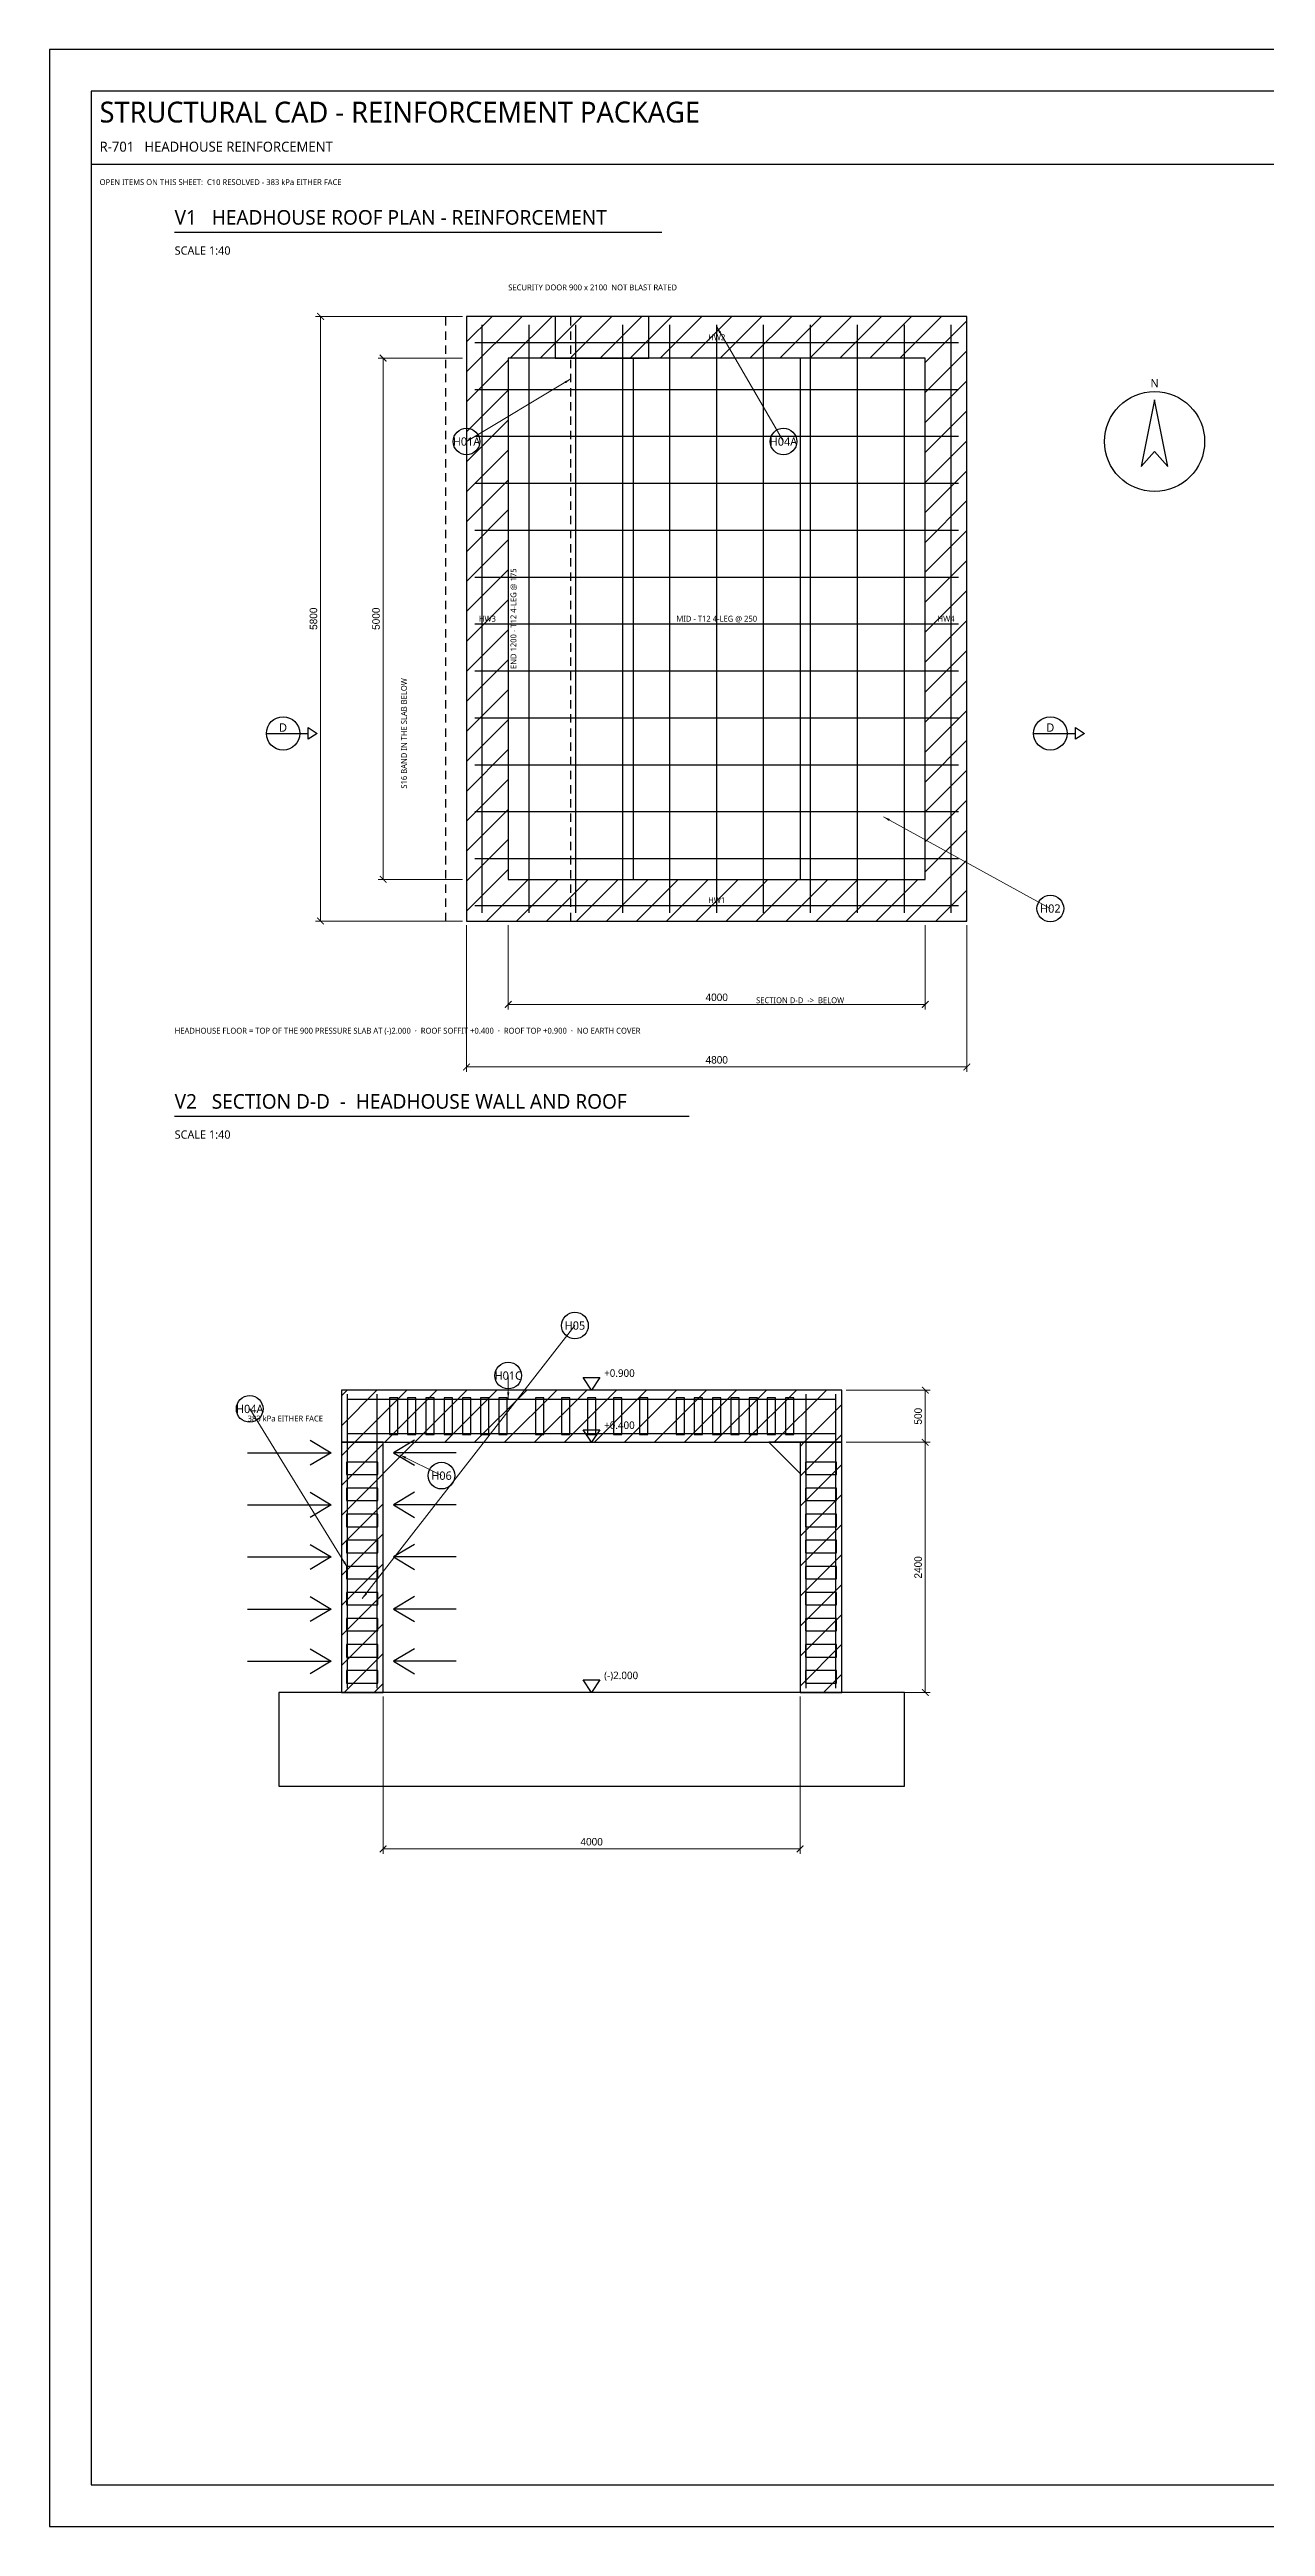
# Model space of a CAD drawing. Header units: millimetres. Extents: x 0 to 841, y 0 to 594.
# Drawn here: x 0 to 292, y 0 to 594 of the extents above; entities that cross this region are included whole.
import ezdxf
from ezdxf.enums import TextEntityAlignment as Align

# ---------------------------------------------------------------- set-up
doc = ezdxf.new("R2010")
doc.units = ezdxf.units.MM
for name, color, linetype in [('S-BLAST', 1, 'Continuous'), ('S-CALLOUT', 2, 'Continuous'), ('S-CONCRETE', 7, 'Continuous'), ('S-CONCRETE-THIN', 7, 'Continuous'), ('S-DIM', 4, 'Continuous'), ('S-HATCH', 8, 'Continuous'), ('S-HIDDEN', 8, 'Continuous'), ('S-LEVEL', 4, 'Continuous'), ('S-REBAR-MAIN', 1, 'Continuous'), ('S-REBAR-SEC', 4, 'Continuous'), ('S-REBAR-STIRRUP', 6, 'Continuous'), ('S-SECTION', 1, 'Continuous'), ('S-STEELWORK', 2, 'Continuous'), ('S-TEXT', 7, 'Continuous'), ('S-TITLE', 7, 'Continuous')]:
    doc.layers.add(name, color=color, linetype=linetype)
doc.styles.add('OpenSans', font='OpenSans-Regular.ttf')
doc.dimstyles.new('SC-DIM', dxfattribs={"dimtxt": 1.8, "dimasz": 1.6, "dimexe": 1.2, "dimexo": 1, "dimgap": 0.8, "dimtad": 1, "dimdec": 0, "dimblk": 'ARCHTICK', "dimcen": 2.5, "dimclrd": 4, "dimclre": 4, "dimclrt": 4, "dimazin": 3, "dimtfac": 1, "dimtmove": 0, "dimatfit": 3, "dimlwd": 13, "dimlwe": 13})

# ---------------------------------------------------------------- blocks, each defined once
blk = doc.blocks.new('_ARCHTICK')
at = {"color": 0, "linetype": 'BYBLOCK', "const_width": 0.15}
blk.add_lwpolyline([(-0.5, -0.5), (0.5, 0.5)], dxfattribs=at)
blk = doc.blocks.new('NORTH')
at = {"layer": 'S-TITLE'}
blk.add_lwpolyline([(0, 10), (-3.2, -6), (0, -2.4), (3.2, -6), (0, 10)], close=True, dxfattribs=at)
blk.add_circle((0, 0), 12, dxfattribs=at)
blk = doc.blocks.new('BARMARK')
at = {"layer": 'S-CALLOUT'}
blk.add_circle((0, 0), 3.2, dxfattribs=at)
blk = doc.blocks.new('SECMARK')
at = {"layer": 'S-SECTION'}
blk.add_line((-4, 0), (4, 0), dxfattribs=at)
blk.add_circle((0, 0), 4, dxfattribs=at)
blk = doc.blocks.new('LEVELMK')
at = {"layer": 'S-LEVEL'}
blk.add_lwpolyline([(0, 0), (-2, 3), (2, 3), (0, 0)], close=True, dxfattribs=at)

msp = doc.modelspace()

# ---------------------------------------------------------------- hatches: boundary and pattern name
at = {"layer": 'S-HATCH'}
h = msp.add_hatch(dxfattribs=at)
h.set_pattern_fill('ANSI31', scale=1.6)
h.paths.add_polyline_path([(100, 385), (220, 385), (220, 530), (100, 530)])
h.paths.add_polyline_path([(110, 395), (210, 395), (210, 520), (110, 520)], flags=16)
h = msp.add_hatch(dxfattribs=at)
h.set_pattern_fill('ANSI31', scale=1.6)
h.paths.add_polyline_path([(70, 260), (190, 260), (190, 272.5), (70, 272.5)])
h = msp.add_hatch(dxfattribs=at)
h.set_pattern_fill('ANSI31', scale=1.6)
h.paths.add_polyline_path([(70, 200), (80, 200), (80, 260), (70, 260)])
h = msp.add_hatch(dxfattribs=at)
h.set_pattern_fill('ANSI31', scale=1.6)
h.paths.add_polyline_path([(180, 200), (190, 200), (190, 260), (180, 260)])

# ---------------------------------------------------------------- linework, layer by layer
at = {"layer": 'S-BLAST'}
for points in [[(47.5, 257.5), (67.5, 257.5)], [(62.5, 260.5), (67.5, 257.5), (62.5, 254.5)], [(87.5, 260.5), (82.5, 257.5), (87.5, 254.5)], [(97.5, 257.5), (82.5, 257.5)], [(47.5, 245), (67.5, 245)], [(62.5, 248), (67.5, 245), (62.5, 242)], [(87.5, 248), (82.5, 245), (87.5, 242)], [(97.5, 245), (82.5, 245)], [(47.5, 232.5), (67.5, 232.5)], [(62.5, 235.5), (67.5, 232.5), (62.5, 229.5)], [(87.5, 235.5), (82.5, 232.5), (87.5, 229.5)], [(97.5, 232.5), (82.5, 232.5)], [(47.5, 220), (67.5, 220)], [(62.5, 223), (67.5, 220), (62.5, 217)], [(87.5, 223), (82.5, 220), (87.5, 217)], [(97.5, 220), (82.5, 220)], [(62.5, 210.5), (67.5, 207.5), (62.5, 204.5)], [(87.5, 210.5), (82.5, 207.5), (87.5, 204.5)], [(47.5, 207.5), (67.5, 207.5)], [(97.5, 207.5), (82.5, 207.5)]]:
    msp.add_lwpolyline(points, dxfattribs=at)
at = {"layer": 'S-CONCRETE'}
for points in [[(100, 385), (220, 385), (220, 530), (100, 530)], [(110, 395), (210, 395), (210, 520), (110, 520)], [(70, 260), (190, 260), (190, 272.5), (70, 272.5)], [(70, 200), (80, 200), (80, 260), (70, 260)], [(180, 200), (190, 200), (190, 260), (180, 260)]]:
    msp.add_lwpolyline(points, close=True, dxfattribs=at)
for points in [[(80, 260), (87.5, 260), (80, 252.5)], [(180, 260), (172.5, 260), (180, 252.5)]]:
    msp.add_lwpolyline(points, dxfattribs=at)
at = {"layer": 'S-CONCRETE-THIN'}
msp.add_lwpolyline([(55, 177.5), (205, 177.5), (205, 200), (55, 200)], close=True, dxfattribs=at)
at = {"layer": 'S-HIDDEN'}
for p, q in [((95, 527.8), (95, 529.8)), ((125, 527.8), (125, 529.8)), ((95, 524.4), (95, 526.4)), ((95, 521), (95, 523)), ((125, 524.4), (125, 526.4)), ((125, 521), (125, 523)), ((95, 517.6), (95, 519.6)), ((125, 517.6), (125, 519.6)), ((95, 514.2), (95, 516.2)), ((95, 510.8), (95, 512.8)), ((125, 514.2), (125, 516.2)), ((125, 510.8), (125, 512.8)), ((95, 507.4), (95, 509.4)), ((95, 504), (95, 506)), ((125, 507.4), (125, 509.4)), ((125, 504), (125, 506)), ((95, 500.6), (95, 502.6)), ((95, 497.2), (95, 499.2)), ((125, 500.6), (125, 502.6)), ((125, 497.2), (125, 499.2)), ((95, 493.8), (95, 495.8)), ((125, 493.8), (125, 495.8)), ((95, 490.4), (95, 492.4)), ((95, 487), (95, 489)), ((125, 490.4), (125, 492.4)), ((125, 487), (125, 489)), ((95, 483.6), (95, 485.6)), ((95, 480.2), (95, 482.2)), ((125, 483.6), (125, 485.6)), ((125, 480.2), (125, 482.2)), ((95, 476.8), (95, 478.8)), ((95, 473.4), (95, 475.4)), ((125, 476.8), (125, 478.8)), ((125, 473.4), (125, 475.4)), ((95, 470), (95, 472)), ((125, 470), (125, 472)), ((95, 466.6), (95, 468.6)), ((95, 463.2), (95, 465.2)), ((125, 466.6), (125, 468.6)), ((125, 463.2), (125, 465.2)), ((95, 459.8), (95, 461.8)), ((95, 456.4), (95, 458.4)), ((125, 459.8), (125, 461.8)), ((125, 456.4), (125, 458.4)), ((95, 453), (95, 455)), ((95, 449.6), (95, 451.6)), ((125, 453), (125, 455)), ((125, 449.6), (125, 451.6)), ((95, 446.2), (95, 448.2)), ((125, 446.2), (125, 448.2)), ((95, 442.8), (95, 444.8)), ((95, 439.4), (95, 441.4)), ((125, 442.8), (125, 444.8)), ((125, 439.4), (125, 441.4)), ((95, 436), (95, 438)), ((95, 432.6), (95, 434.6)), ((125, 436), (125, 438)), ((125, 432.6), (125, 434.6)), ((95, 429.2), (95, 431.2)), ((95, 425.8), (95, 427.8)), ((125, 429.2), (125, 431.2)), ((125, 425.8), (125, 427.8)), ((95, 422.4), (95, 424.4)), ((125, 422.4), (125, 424.4)), ((95, 419), (95, 421)), ((95, 415.6), (95, 417.6)), ((125, 419), (125, 421)), ((125, 415.6), (125, 417.6)), ((95, 412.2), (95, 414.2)), ((95, 408.8), (95, 410.8)), ((125, 412.2), (125, 414.2)), ((125, 408.8), (125, 410.8)), ((95, 405.4), (95, 407.4)), ((95, 402), (95, 404)), ((125, 405.4), (125, 407.4)), ((125, 402), (125, 404)), ((95, 398.6), (95, 400.6)), ((125, 398.6), (125, 400.6)), ((95, 395.2), (95, 397.2)), ((95, 391.8), (95, 393.8)), ((125, 395.2), (125, 397.2)), ((125, 391.8), (125, 393.8)), ((95, 388.4), (95, 390.4)), ((95, 385), (95, 387)), ((125, 388.4), (125, 390.4)), ((125, 385), (125, 387))]:
    msp.add_line(p, q, dxfattribs=at)
at = {"layer": 'S-REBAR-MAIN'}
for p, q in [((102, 523.75), (218, 523.75)), ((103.75, 387), (103.75, 528)), ((115, 387), (115, 528)), ((126.25, 387), (126.25, 528)), ((137.5, 387), (137.5, 528)), ((148.75, 387), (148.75, 528)), ((160, 387), (160, 528)), ((171.25, 387), (171.25, 528)), ((182.5, 387), (182.5, 528)), ((193.75, 387), (193.75, 528)), ((205, 387), (205, 528)), ((216.25, 387), (216.25, 528)), ((102, 512.5), (218, 512.5)), ((102, 501.25), (218, 501.25)), ((102, 490), (218, 490)), ((102, 478.75), (218, 478.75)), ((102, 467.5), (218, 467.5)), ((102, 456.25), (218, 456.25)), ((102, 445), (218, 445)), ((102, 433.75), (218, 433.75)), ((102, 422.5), (218, 422.5)), ((102, 411.25), (218, 411.25)), ((102, 400), (218, 400)), ((102, 388.75), (218, 388.75)), ((71.45, 201), (71.45, 271.5)), ((71.5, 270.375), (188.5, 270.375)), ((78.55, 201), (78.55, 271.5)), ((181.45, 201), (181.45, 271.5)), ((188.55, 201), (188.55, 271.5)), ((71.5, 262.125), (188.5, 262.125))]:
    msp.add_line(p, q, dxfattribs=at)
at = {"layer": 'S-REBAR-STIRRUP'}
for points in [[(110, 395), (140, 395), (140, 520), (110, 520)], [(180, 395), (210, 395), (210, 520), (180, 520)], [(81.5, 261.875), (83.5, 261.875), (83.5, 270.625), (81.5, 270.625)], [(85.875, 261.875), (87.875, 261.875), (87.875, 270.625), (85.875, 270.625)], [(90.25, 261.875), (92.25, 261.875), (92.25, 270.625), (90.25, 270.625)], [(94.625, 261.875), (96.625, 261.875), (96.625, 270.625), (94.625, 270.625)], [(99, 261.875), (101, 261.875), (101, 270.625), (99, 270.625)], [(103.375, 261.875), (105.375, 261.875), (105.375, 270.625), (103.375, 270.625)], [(107.75, 261.875), (109.75, 261.875), (109.75, 270.625), (107.75, 270.625)], [(116.5, 261.875), (118.5, 261.875), (118.5, 270.625), (116.5, 270.625)], [(122.75, 261.875), (124.75, 261.875), (124.75, 270.625), (122.75, 270.625)], [(129, 261.875), (131, 261.875), (131, 270.625), (129, 270.625)], [(135.25, 261.875), (137.25, 261.875), (137.25, 270.625), (135.25, 270.625)], [(141.5, 261.875), (143.5, 261.875), (143.5, 270.625), (141.5, 270.625)], [(150.25, 261.875), (152.25, 261.875), (152.25, 270.625), (150.25, 270.625)], [(154.625, 261.875), (156.625, 261.875), (156.625, 270.625), (154.625, 270.625)], [(159, 261.875), (161, 261.875), (161, 270.625), (159, 270.625)], [(163.375, 261.875), (165.375, 261.875), (165.375, 270.625), (163.375, 270.625)], [(167.75, 261.875), (169.75, 261.875), (169.75, 270.625), (167.75, 270.625)], [(172.125, 261.875), (174.125, 261.875), (174.125, 270.625), (172.125, 270.625)], [(176.5, 261.875), (178.5, 261.875), (178.5, 270.625), (176.5, 270.625)], [(71.25, 252.25), (78.75, 252.25), (78.75, 255.25), (71.25, 255.25)], [(181.25, 252.25), (188.75, 252.25), (188.75, 255.25), (181.25, 255.25)], [(71.25, 246), (78.75, 246), (78.75, 249), (71.25, 249)], [(181.25, 246), (188.75, 246), (188.75, 249), (181.25, 249)], [(71.25, 239.75), (78.75, 239.75), (78.75, 242.75), (71.25, 242.75)], [(181.25, 239.75), (188.75, 239.75), (188.75, 242.75), (181.25, 242.75)], [(71.25, 233.5), (78.75, 233.5), (78.75, 236.5), (71.25, 236.5)], [(181.25, 233.5), (188.75, 233.5), (188.75, 236.5), (181.25, 236.5)], [(71.25, 227.25), (78.75, 227.25), (78.75, 230.25), (71.25, 230.25)], [(181.25, 227.25), (188.75, 227.25), (188.75, 230.25), (181.25, 230.25)], [(71.25, 221), (78.75, 221), (78.75, 224), (71.25, 224)], [(181.25, 221), (188.75, 221), (188.75, 224), (181.25, 224)], [(71.25, 214.75), (78.75, 214.75), (78.75, 217.75), (71.25, 217.75)], [(181.25, 214.75), (188.75, 214.75), (188.75, 217.75), (181.25, 217.75)], [(71.25, 208.5), (78.75, 208.5), (78.75, 211.5), (71.25, 211.5)], [(181.25, 208.5), (188.75, 208.5), (188.75, 211.5), (181.25, 211.5)], [(71.25, 202.25), (78.75, 202.25), (78.75, 205.25), (71.25, 205.25)], [(181.25, 202.25), (188.75, 202.25), (188.75, 205.25), (181.25, 205.25)]]:
    msp.add_lwpolyline(points, close=True, dxfattribs=at)
at = {"layer": 'S-SECTION'}
for p, q in [((60, 430), (62, 430)), ((244, 430), (246, 430))]:
    msp.add_line(p, q, dxfattribs=at)
for points in [[(62, 431.4), (64.2, 430), (62, 428.6)], [(246, 431.4), (248.2, 430), (246, 428.6)]]:
    msp.add_lwpolyline(points, close=True, dxfattribs=at)
at = {"layer": 'S-STEELWORK'}
msp.add_lwpolyline([(121.25, 520), (143.75, 520), (143.75, 530), (121.25, 530)], close=True, dxfattribs=at)
at = {"layer": 'S-TITLE'}
for p, q in [((10, 566.5), (831, 566.5)), ((30, 550.2), (146.803, 550.2)), ((30, 338.2), (153.356, 338.2))]:
    msp.add_line(p, q, dxfattribs=at)
for points in [[(0, 0), (841, 0), (841, 594), (0, 594)], [(10, 10), (831, 10), (831, 584), (10, 584)]]:
    msp.add_lwpolyline(points, close=True, dxfattribs=at)

# ---------------------------------------------------------------- block references
at = {"layer": 'S-CALLOUT'}
for p in [(100, 500), (176, 500), (240, 388), (126, 288), (110, 276), (48, 268), (94, 252)]:
    msp.add_blockref('BARMARK', p, dxfattribs=at)
at = {"layer": 'S-LEVEL'}
for p in [(130, 272.5), (130, 260), (130, 200)]:
    msp.add_blockref('LEVELMK', p, dxfattribs=at)
at = {"layer": 'S-SECTION'}
for p in [(56, 430), (240, 430)]:
    msp.add_blockref('SECMARK', p, dxfattribs=at)
at = {"layer": 'S-TITLE'}
msp.add_blockref('NORTH', (265, 500), dxfattribs=at)

# ---------------------------------------------------------------- texts
at = {"layer": 'S-BLAST', "style": 'OpenSans'}
for s, p in [('OPEN ITEMS ON THIS SHEET:  C10 RESOLVED - 383 kPa EITHER FACE', (12, 561.5)), ('383 kPa EITHER FACE', (47.5, 265))]:
    msp.add_text(s, height=1.4, dxfattribs=at).set_placement(p)
at = {"layer": 'S-CALLOUT', "style": 'OpenSans'}
for s, p in [('H01A', (100, 500)), ('H04A', (176, 500)), ('H02', (240, 388)), ('H05', (126, 288)), ('H01C', (110, 276)), ('H04A', (48, 268)), ('H06', (94, 252))]:
    msp.add_text(s, height=2, dxfattribs=at).set_placement(p, align=Align.MIDDLE_CENTER)
at = {"layer": 'S-LEVEL', "style": 'OpenSans'}
for s, p in [('+0.900', (133, 275.7)), ('+0.400', (133, 263.2)), ('(-)2.000', (133, 203.2))]:
    msp.add_text(s, height=1.8, dxfattribs=at).set_placement(p)
at = {"layer": 'S-REBAR-SEC', "style": 'OpenSans'}
msp.add_text('S16 BAND IN THE SLAB BELOW', height=1.4, rotation=90, dxfattribs=at).set_placement((85, 430), align=Align.MIDDLE_CENTER)
at = {"layer": 'S-REBAR-STIRRUP', "style": 'OpenSans'}
msp.add_text('END 1200 - T12 4-LEG @ 175', height=1.4, rotation=90, dxfattribs=at).set_placement((111.25, 457.5), align=Align.MIDDLE_CENTER)
msp.add_text('MID - T12 4-LEG @ 250', height=1.4, dxfattribs=at).set_placement((160, 457.5), align=Align.MIDDLE_CENTER)
at = {"layer": 'S-SECTION', "style": 'OpenSans'}
for s, height, p in [('D', 2, (56, 431.4)), ('D', 2, (240, 431.4)), ('SECTION D-D  ->  BELOW', 1.4, (180, 366))]:
    msp.add_text(s, height=height, dxfattribs=at).set_placement(p, align=Align.MIDDLE_CENTER)
at = {"layer": 'S-TEXT', "style": 'OpenSans'}
for s, height, p in [('SCALE 1:40', 2, (30, 544.8)), ('SECURITY DOOR 900 x 2100  NOT BLAST RATED', 1.4, (110, 536.25)), ('HEADHOUSE FLOOR = TOP OF THE 900 PRESSURE SLAB AT (-)2.000  ·  ROOF SOFFIT +0.400  ·  ROOF TOP +0.900  ·  NO EARTH COVER', 1.4, (30, 358)), ('SCALE 1:40', 2, (30, 332.8))]:
    msp.add_text(s, height=height, dxfattribs=at).set_placement(p)
for s, p in [('HW2', (160, 525)), ('HW3', (105, 457.5)), ('HW4', (215, 457.5)), ('HW1', (160, 390))]:
    msp.add_text(s, height=1.4, dxfattribs=at).set_placement(p, align=Align.MIDDLE_CENTER)
at = {"layer": 'S-TITLE', "style": 'OpenSans'}
for s, height, p in [('STRUCTURAL CAD - REINFORCEMENT PACKAGE', 5, (12, 576.5)), ('R-701   HEADHOUSE REINFORCEMENT', 2.4, (12, 569.5)), ('V1   HEADHOUSE ROOF PLAN - REINFORCEMENT', 3.5, (30, 552)), ('V2   SECTION D-D  -  HEADHOUSE WALL AND ROOF', 3.5, (30, 340))]:
    msp.add_text(s, height=height, dxfattribs=at).set_placement(p)
msp.add_text('N', height=2, dxfattribs=at).set_placement((265, 514), align=Align.MIDDLE_CENTER)

# ---------------------------------------------------------------- dimensions: what is measured, and where the dimension line sits
at = {"layer": 'S-DIM'}
for base, p1, p2 in [((65, 385), (100, 385), (100, 530)), ((80, 395), (100, 395), (100, 520)), ((210, 260), (190, 260), (190, 272.5)), ((210, 200), (190, 200), (190, 260))]:
    msp.add_linear_dim(base=base, p1=p1, p2=p2, angle=90, dimstyle='SC-DIM', override={"dimlfac": 40}, dxfattribs=at).render()
for base, p1, p2 in [((100, 350), (100, 385), (220, 385)), ((110, 365), (110, 385), (210, 385)), ((80, 162.5), (80, 200), (180, 200))]:
    msp.add_linear_dim(base=base, p1=p1, p2=p2, dimstyle='SC-DIM', override={"dimlfac": 40}, dxfattribs=at).render()

# ---------------------------------------------------------------- leaders
at = {"layer": 'S-CALLOUT'}
for points in [[(160, 527.5), (176, 500)], [(125, 515), (100, 500)], [(200, 410), (240, 388)], [(75, 222.5), (126, 288)], [(110, 270.375), (110, 276)], [(71.45, 230), (48, 268)], [(84, 257), (94, 252)]]:
    msp.add_leader(points, dimstyle='SC-DIM', dxfattribs=at)

doc.saveas('drawing.dxf')
